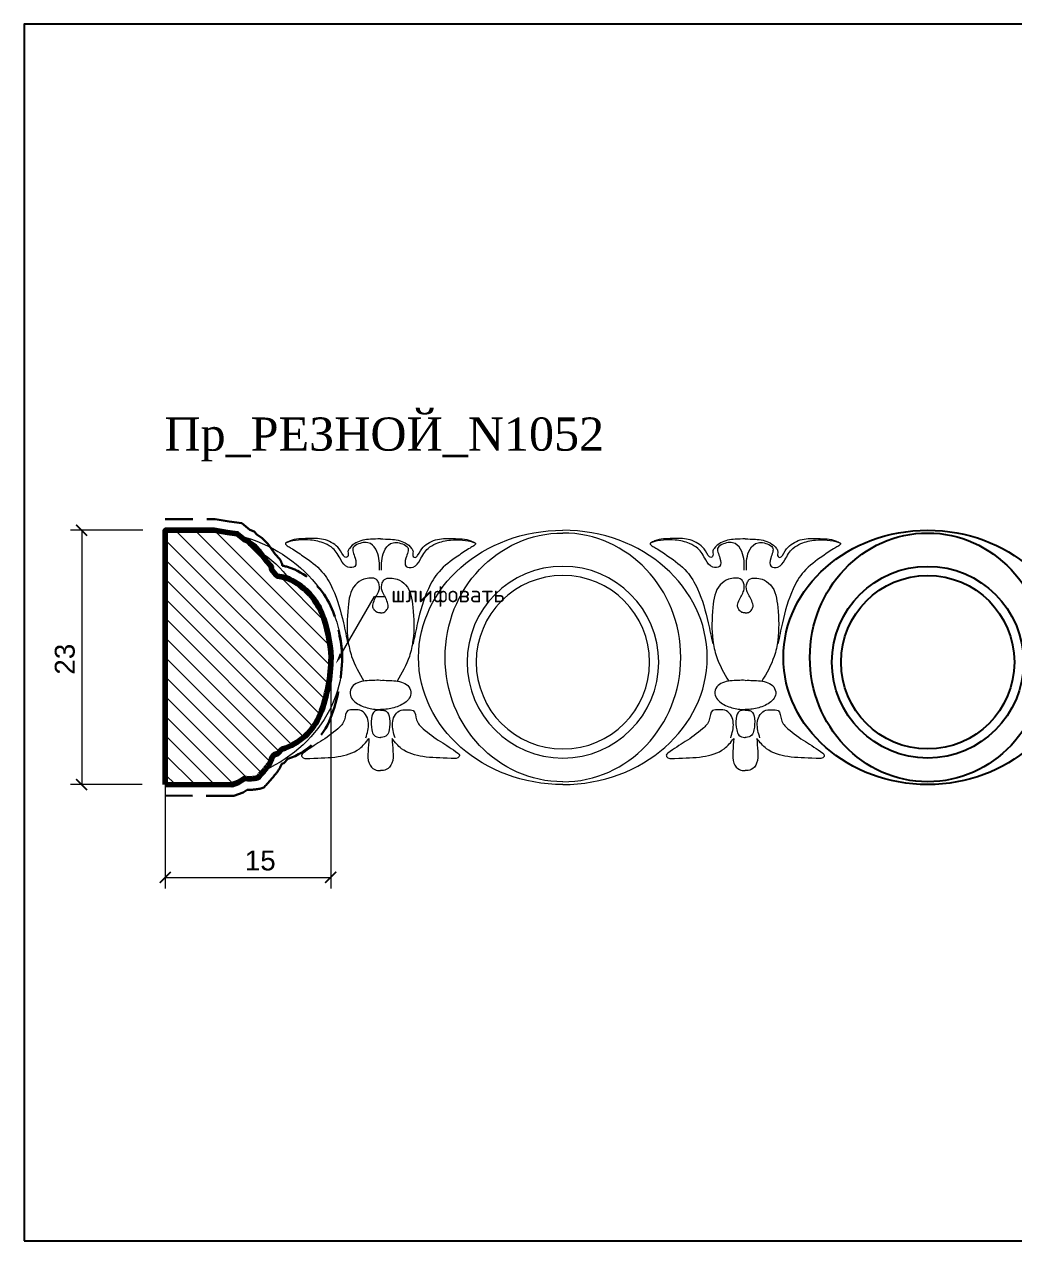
# Model space of a CAD drawing. Header units: millimetres. Extents: x 1316 to 1483, y -1201 to -1091.
# Drawn here: x 1316 to 1405.5, y -1201.2 to -1091.2 of the extents above; entities that cross this region are included whole.
import ezdxf
from ezdxf import colors
from ezdxf.entities.mleader import LeaderData, LeaderLine
from ezdxf.math import Vec2, Vec3

# ---------------------------------------------------------------- set-up
doc = ezdxf.new("R2010")
doc.units = ezdxf.units.MM
doc.linetypes.add('HIDDEN', pattern=[0.375, 0.25, -0.125])
for name, color, linetype, lineweight in [('0.15', 7, 'Continuous', 15), ('линия 50', 1, 'Continuous', 140), ('служебный слой РАЗМЕРЫ', 7, 'Continuous', 9)]:
    doc.layers.add(name, color=color, linetype=linetype, lineweight=lineweight)
doc.layers.add('Outside panel', color=7, linetype='Continuous', lineweight=18, true_color=0x7f5e57)
doc.layers.add('размеры в модели', color=7, linetype='Continuous')
doc.styles.add('ELECT', font='times.ttf')
doc.styles.get("Standard").update_dxf_attribs({"font": 'arial.ttf'})
doc.styles.add('ЕСКД профили текст', font='isocpeur.ttf')
doc.dimstyles.new('M_1', dxfattribs={"dimtxt": 1.8, "dimasz": 1, "dimexe": 1, "dimexo": 1, "dimgap": 0.6, "dimtad": 1, "dimdec": 0, "dimdsep": 46, "dimtxsty": 'Standard', "dimblk": 'ARCHTICK', "dimcen": -5, "dimclrd": 7, "dimclre": 7, "dimclrt": 7, "dimadec": 0, "dimazin": 0, "dimtfac": 1, "dimtdec": 0, "dimtmove": 0, "dimatfit": 3, "dimfxl": 1, "dimtolj": 1, "dimtzin": 0, "dimlwd": 5, "dimlwe": 5, "dimarcsym": 0})

# ---------------------------------------------------------------- blocks, each defined once
blk = doc.blocks.new('_ArchTick')
at = {"color": 0, "linetype": 'ByBlock', "const_width": 0.15}
blk.add_lwpolyline([(-0.5, -0.5), (0.5, 0.5)], dxfattribs=at)
blk = doc.blocks.new('*D3')
at = {"layer": 'Defpoints', "color": 0, "ltscale": 1000, "transparency": 16777216}
for p in [(1327.659696152387, -1136.965876103397), (1321.139385520492, -1159.965876103354), (1327.605872186552, -1159.965876103354)]:
    blk.add_point(p, dxfattribs=at)
at = {"layer": 'размеры в модели', "color": 7, "lineweight": 5, "ltscale": 1000, "transparency": 16777216}
for p, q in [((1326.659696152387, -1136.965876103397), (1320.139385520492, -1136.965876103397)), ((1321.139385520492, -1136.965876103397), (1321.139385520492, -1159.965876103354)), ((1326.605872186552, -1159.965876103354), (1320.139385520492, -1159.965876103354))]:
    blk.add_line(p, q, dxfattribs=at)
for p, rotation in [((1321.139385520492, -1136.965876103397), 90), ((1321.139385520492, -1159.965876103354), 270)]:
    blk.add_blockref('_ArchTick', p, dxfattribs=dict(at, rotation=rotation))
at = {"layer": 'размеры в модели', "color": 7, "ltscale": 1000, "transparency": 16777216, "insert": (1319.619740227176, -1148.628045452704), "char_height": 1.8, "attachment_point": 5, "rotation": 90}
blk.add_mtext('\\A1;23', dxfattribs=at)
blk = doc.blocks.new('*D2')
at = {"layer": 'Defpoints', "color": 0, "ltscale": 1000, "transparency": 16777216}
for p in [(1343.669931426946, -1148.976890493843), (1328.697555698524, -1153.896992826285), (1343.669931426946, -1168.359212595318)]:
    blk.add_point(p, dxfattribs=at)
at = {"layer": 'размеры в модели', "color": 7, "lineweight": 5, "ltscale": 1000, "transparency": 16777216}
for p, q in [((1343.669931426946, -1149.976890493843), (1343.669931426946, -1169.359212595318)), ((1328.697555698524, -1154.896992826285), (1328.697555698524, -1169.359212595318)), ((1328.697555698524, -1168.359212595318), (1343.669931426946, -1168.359212595318))]:
    blk.add_line(p, q, dxfattribs=at)
at = {"layer": 'размеры в модели', "color": 7, "lineweight": 5, "ltscale": 1000, "transparency": 16777216, "rotation": 180}
blk.add_blockref('_ArchTick', (1328.697555698524, -1168.359212595318), dxfattribs=at)
at = {"layer": 'размеры в модели', "color": 7, "lineweight": 5, "ltscale": 1000, "transparency": 16777216}
blk.add_blockref('_ArchTick', (1343.669931426946, -1168.359212595318), dxfattribs=at)
at = {"layer": 'размеры в модели', "color": 7, "ltscale": 1000, "transparency": 16777216, "insert": (1337.294997104513, -1166.840181217419), "char_height": 1.8, "attachment_point": 5}
blk.add_mtext('\\A1;15', dxfattribs=at)

msp = doc.modelspace()

# ---------------------------------------------------------------- hatches: boundary and pattern name
at = {"layer": 'Outside panel', "ltscale": 1000}
h = msp.add_hatch(dxfattribs=at)
h.set_pattern_fill('ANSI31', color=256, scale=10, angle=89.99999999999999)
h.set_pattern_definition([(135, (-308674.0870732441, 92842.06392245629), (-0.8838834764831847, -0.8838834764831842), [])])
edge = h.paths.add_edge_path()
edge.add_line((1328.697555698524, -1159.965876103281), (1328.697555698524, -1136.965876103412))
edge.add_line((1328.697555698524, -1136.965876103412), (1333.125950116093, -1136.965876103412))
edge.add_line((1333.125950116093, -1136.965876103412), (1334.33994997678, -1137.164161113575))
edge.add_line((1334.33994997678, -1137.164161113575), (1335.209769819758, -1137.275928027466))
edge.add_line((1335.209769819758, -1137.275928027466), (1335.835130726813, -1137.804714509159))
edge.add_line((1335.835130726813, -1137.804714509159), (1336.157510976434, -1137.927441365846))
edge.add_line((1336.157510976434, -1137.927441365846), (1336.339715546008, -1138.12154917316))
edge.add_line((1336.339715546008, -1138.12154917316), (1336.826045552163, -1138.456027144934))
edge.add_line((1336.826045552163, -1138.456027144934), (1337.201346741243, -1138.844637251943))
edge.add_line((1337.201346741243, -1138.844637251943), (1337.864012439106, -1139.763338729059))
edge.add_line((1337.864012439106, -1139.763338729059), (1338.255016606661, -1140.178515186784))
edge.add_arc((1337.755397274577, -1140.438477070933), 0.5632048101731251, -6.413141384054825, 27.488857705713087, ccw=False)
edge.add_arc((1340.838069813395, -1138.827842343369), 3.027579065642668, 213.5569836365522, 229.4380772484664)
edge.add_arc((1338.52787274135, -1144.703444719522), 3.591806601872316, 62.528300896746714, 84.54494373533959, ccw=False)
edge.add_arc((1337.431158584612, -1146.705781977584), 5.874490862996108, 22.56757705669628, 62.04698548592319, ccw=False)
edge.add_arc((1331.239266419969, -1148.982471246407), 12.46899523979129, 2.3744652213795234, 21.308785945267402, ccw=False)
edge.add_arc((1328.788937147659, -1148.29579401814), 14.90958869355164, 339.1972977897413, 359.34638055927786, ccw=False)
edge.add_arc((1337.652033617265, -1151.539773550121), 5.473397483258768, 287.018808045268, 337.99090241553176, ccw=False)
edge.add_line((1339.254018286254, -1156.773484005393), (1338.873085845273, -1157.160591515847))
edge.add_line((1338.873085845273, -1157.160591515847), (1338.530029905854, -1157.289681342158))
edge.add_line((1338.530029905854, -1157.289681342158), (1338.339665058022, -1157.545940606698))
edge.add_arc((1336.818582469201, -1157.274296994223), 1.545148049286, 317.87690699803, 349.8745354263554, ccw=False)
edge.add_arc((1324.814160419814, -1147.909916941924), 16.76634697061284, 316.96148519143964, 321.65940409647925, ccw=False)
edge.add_arc((1336.334300703787, -1156.325977399702), 3.11459793697488, 261.48931556908593, 283.63647915197646, ccw=False)
edge.add_line((1335.873359398927, -1159.40627826528), (1335.305251284513, -1159.773684503965))
edge.add_line((1335.305251284513, -1159.773684503965), (1334.731896323279, -1159.974153403327))
edge.add_line((1334.731896323279, -1159.974153403327), (1328.697555698524, -1159.965876103281))

# ---------------------------------------------------------------- linework, layer by layer
at = {"color": 6, "ltscale": 1000}
msp.add_lwpolyline([(1315.950425453135, -1201.212620393537), (1480.950425453135, -1201.212620393537), (1480.950425453135, -1091.212620393537), (1315.950425453135, -1091.212620393537)], close=True, dxfattribs=at)
at = {"color": 7, "ltscale": 1000}
for radius in [8.66802357763941, 7.84450383038647]:
    msp.add_circle((1397.676624450145, -1148.897151713511), radius, dxfattribs=at)
msp.add_ellipse((1397.676624450087, -1148.465876103353), major_axis=(-13.05573811946572, 0), ratio=0.8808387465166628, start_param=-1.570796326794897, end_param=4.71238898038469, dxfattribs=at)
msp.add_ellipse((1397.676624450087, -1148.465876103353), major_axis=(0, 11.25024942101275), ratio=0.947480409645502, dxfattribs=at)
at = {"layer": '0.15', "color": 7, "ltscale": 1000}
for radius, start, end in [(8.66802357763941, 90, 270), (8.66802357763941, 270, 90), (7.84450383038647, 90, 270), (7.84450383038647, 270, 90)]:
    msp.add_arc((1364.673634271789, -1148.897151713511), radius, start, end, dxfattribs=at)
at = {"layer": '0.15', "color": 7, "ltscale": 1000, "extrusion": (0, 0, -1)}
for centre, major_axis, ratio, start_param, end_param in [((1331.67064409349, -1148.465876103353), (13.05573811946572, 0), 0.8808387465166628, -1.570796326794897, 1.094171998639447), ((1364.673634271789, -1148.465876103353), (13.05573811946572, 0), 0.8808387465166628, 1.570796326794897, 4.71238898038469), ((1364.673634271789, -1148.465876103353), (0, 11.25024942101275), 0.947480409645502, 3.141592653589793, 6.283185307179586), ((1331.67064409349, -1148.465876103353), (0, 11.25024942101275), 0.947480409645502, 0.5460792619401629, 0.8937660821227443)]:
    msp.add_ellipse(centre, major_axis=major_axis, ratio=ratio, start_param=start_param, end_param=end_param, dxfattribs=at)
at = {"layer": '0.15', "color": 7, "ltscale": 1000}
for major_axis, ratio, start_param, end_param in [((-13.05573811946572, 0), 0.8808387465166628, 1.570796326794897, 4.71238898038469), ((0, 11.25024942101275), 0.947480409645502, 3.141592653589793, 6.283185307179586)]:
    msp.add_ellipse((1364.673634271789, -1148.465876103353), major_axis=major_axis, ratio=ratio, start_param=start_param, end_param=end_param, dxfattribs=at)
for points in [[(1339.567491279169, -1138.128049707073), (1339.566131728421, -1138.209601383223), (1339.724856651341, -1138.367253296488), (1340.070817235344, -1138.57466866609), (1341.171512403711, -1139.29999976882), (1342.877461454318, -1140.711923369996), (1343.840546916657, -1142.25436206075), (1344.818911122227, -1145.340070824521), (1345.219410871341, -1147.247176687615)], [(1348.074316425667, -1140.580310157824), (1347.851428673672, -1138.887425460594), (1347.257061697263, -1138.174631866368), (1346.187200994649, -1138.196906643952), (1345.704277713037, -1138.523603737649), (1345.875158214196, -1139.488844988959), (1345.845439630048, -1140.231338286572), (1345.22878398695, -1140.305587723185), (1344.591204659035, -1139.639601717678), (1343.865543460659, -1138.607864662339), (1343.138063252158, -1138.173218569926), (1341.827346642105, -1137.849508861229), (1339.718148327618, -1138.075352819174), (1339.567491279169, -1138.128049707073)], [(1348.269961939612, -1140.580310157824), (1348.492849691724, -1138.887425460594), (1349.087216668133, -1138.174631866368), (1350.15707737063, -1138.196906643952), (1350.640000652242, -1138.523603737649), (1350.469120151083, -1139.488844988959), (1350.498838735231, -1140.231338286572), (1351.115494378329, -1140.305587723185), (1351.753073706361, -1139.639601717678), (1352.478734904736, -1138.607864662339), (1353.206215113121, -1138.173218569926), (1354.51693172329, -1137.849508861229), (1356.626130037777, -1138.075352819174), (1356.77678708611, -1138.128049707073)], [(1356.77678708611, -1138.128049707073), (1356.778146636858, -1138.209601383223), (1356.619421713938, -1138.367253296488), (1356.273461129935, -1138.57466866609), (1355.172765961568, -1139.29999976882), (1353.466816910961, -1140.711923369996), (1352.503731448738, -1142.25436206075), (1351.525367243168, -1145.340070824521), (1351.124867494054, -1147.247176687615)], [(1372.570481457467, -1138.128049707073), (1372.569121906719, -1138.209601383223), (1372.727846829639, -1138.367253296488), (1373.073807413642, -1138.57466866609), (1374.174502582009, -1139.29999976882), (1375.880451632616, -1140.711923369996), (1376.843537094839, -1142.25436206075), (1377.821901300409, -1145.340070824521), (1378.222401049523, -1147.247176687615)], [(1381.077306603966, -1140.580310157824), (1380.854418851854, -1138.887425460594), (1380.260051875444, -1138.174631866368), (1379.190191172947, -1138.196906643952), (1378.707267891336, -1138.523603737649), (1378.878148392494, -1139.488844988959), (1378.848429808346, -1140.231338286572), (1378.231774165248, -1140.305587723185), (1377.594194837216, -1139.639601717678), (1376.868533638841, -1138.607864662339), (1376.141053430456, -1138.173218569926), (1374.830336820287, -1137.849508861229), (1372.7211385058, -1138.075352819174), (1372.570481457467, -1138.128049707073)], [(1381.27295211791, -1140.580310157824), (1381.495839869905, -1138.887425460594), (1382.090206846315, -1138.174631866368), (1383.160067548928, -1138.196906643952), (1383.64299083054, -1138.523603737649), (1383.472110329381, -1139.488844988959), (1383.50182891353, -1140.231338286572), (1384.118484556628, -1140.305587723185), (1384.756063884543, -1139.639601717678), (1385.481725082918, -1138.607864662339), (1386.209205291419, -1138.173218569926), (1387.519921901472, -1137.849508861229), (1389.629120215959, -1138.075352819174), (1389.779777264408, -1138.128049707073)], [(1389.779777264408, -1138.128049707073), (1389.781136815156, -1138.209601383223), (1389.622411892236, -1138.367253296488), (1389.276451308233, -1138.57466866609), (1388.175756139866, -1139.29999976882), (1386.469807089259, -1140.711923369996), (1385.50672162692, -1142.25436206075), (1384.52835742135, -1145.340070824521), (1384.127857672236, -1147.247176687615)], [(1346.851003627478, -1155.747980147517), (1347.034035529196, -1155.08027125747), (1346.915508262533, -1153.766161155891), (1346.462766355671, -1153.303128909352), (1345.783855072641, -1153.195361227179), (1345.212585899, -1153.281411467677), (1344.911026730504, -1154.121630601821), (1344.313552549062, -1154.919439260299), (1342.740042609581, -1156.079683336578), (1341.1665326701, -1157.131749967582), (1341.025428781006, -1157.305284619277), (1341.047199095319, -1157.413666946031), (1341.774085700697, -1157.598060318564), (1344.335322863375, -1157.435384387678), (1346.266833526966, -1156.719528339225), (1347.123938864283, -1155.808625078909)], [(1349.493274737801, -1155.747980147517), (1349.310242836083, -1155.08027125747), (1349.428770102746, -1153.766161155891), (1349.881512009491, -1153.303128909352), (1350.560423292638, -1153.195361227179), (1351.131692466046, -1153.281411467677), (1351.433251634659, -1154.121630601821), (1352.030725816101, -1154.919439260299), (1353.604235755698, -1156.079683336578), (1355.177745695062, -1157.131749967582), (1355.31884958404, -1157.305284619277), (1355.297079269727, -1157.413666946031), (1354.570192664465, -1157.598060318564), (1352.008955501904, -1157.435384387678), (1350.077444838313, -1156.719528339225), (1349.220339500996, -1155.808625078909)], [(1379.853993805777, -1155.747980147517), (1380.037025707494, -1155.08027125747), (1379.918498440831, -1153.766161155891), (1379.465756534086, -1153.303128909352), (1378.786845250939, -1153.195361227179), (1378.215576077531, -1153.281411467677), (1377.914016908919, -1154.121630601821), (1377.316542727476, -1154.919439260299), (1375.743032787879, -1156.079683336578), (1374.169522848515, -1157.131749967582), (1374.028418959537, -1157.305284619277), (1374.05018927385, -1157.413666946031), (1374.777075879112, -1157.598060318564), (1377.338313041673, -1157.435384387678), (1379.269823705265, -1156.719528339225), (1380.126929042581, -1155.808625078909)], [(1382.496264916099, -1155.747980147517), (1382.313233014382, -1155.08027125747), (1382.431760281044, -1153.766161155891), (1382.884502187906, -1153.303128909352), (1383.563413470936, -1153.195361227179), (1384.134682644577, -1153.281411467677), (1384.436241813073, -1154.121630601821), (1385.033715994516, -1154.919439260299), (1386.607225933996, -1156.079683336578), (1388.180735873477, -1157.131749967582), (1388.321839762571, -1157.305284619277), (1388.300069448258, -1157.413666946031), (1387.57318284288, -1157.598060318564), (1385.011945680202, -1157.435384387678), (1383.080435016611, -1156.719528339225), (1382.223329679295, -1155.808625078909)]]:
    msp.add_spline(points, degree=3, dxfattribs=at)
for points, knots in [([(1348.17213918264, -1137.753673727249), (1347.870482555776, -1137.75700572503), (1347.112582449638, -1137.768575400729), (1346.064214634429, -1137.926884906748), (1345.42977124867, -1138.471174762384), (1345.162211099243, -1138.922314855885), (1345.332675352878, -1139.294821097548), (1344.998403012123, -1139.486226206911), (1344.661995525657, -1139.037476981208), (1344.29163063988, -1138.302701938726), (1343.023659628303, -1137.671523457193), (1341.542664774646, -1137.730885355708), (1340.325057215243, -1137.726441028066), (1339.709761970629, -1138.060317798783), (1339.567362867248, -1138.128110843045), (1339.567298661055, -1138.128141410216)], [0.0627510524423619, 0.0627510524423619, 0.0627510524423619, 0.0627510524423619, 0.8365779352989182, 2.00470188218025, 2.648488927413866, 2.914223128192218, 3.29013205172226, 3.446342994838012, 3.699795756857689, 4.46857120511043, 5.709674930477415, 6.925606402318497, 8.291974149622384, 8.693966323981702, 8.694147659626745, 8.694147659626745, 8.694147659626745, 8.694147659626745]), ([(1348.17213918264, -1137.753673727249), (1348.473795809503, -1137.75700572503), (1349.231695915758, -1137.768575400729), (1350.28006373085, -1137.926884906748), (1350.914507116609, -1138.471174762384), (1351.182067266036, -1138.922314855885), (1351.011603012517, -1139.294821097548), (1351.345875353272, -1139.486226206911), (1351.682282839622, -1139.037476981208), (1352.052647725515, -1138.302701938726), (1353.320618736976, -1137.671523457193), (1354.801613590633, -1137.730885355708), (1356.019221150036, -1137.726441028066), (1356.63451639465, -1138.060317798783), (1356.776915498031, -1138.128110843045), (1356.776979704224, -1138.128141410216)], [0.0627510524423619, 0.0627510524423619, 0.0627510524423619, 0.0627510524423619, 0.8365779352989182, 2.00470188218025, 2.648488927413866, 2.914223128192218, 3.29013205172226, 3.446342994838012, 3.699795756857689, 4.46857120511043, 5.709674930477415, 6.925606402318497, 8.291974149622384, 8.693966323981702, 8.694147659626745, 8.694147659626745, 8.694147659626745, 8.694147659626745]), ([(1381.175129360938, -1137.753673727249), (1380.873472734074, -1137.75700572503), (1380.115572627819, -1137.768575400729), (1379.067204812727, -1137.926884906748), (1378.432761426968, -1138.471174762384), (1378.165201277541, -1138.922314855885), (1378.33566553106, -1139.294821097548), (1378.001393190305, -1139.486226206911), (1377.664985703956, -1139.037476981208), (1377.294620818062, -1138.302701938726), (1376.026649806601, -1137.671523457193), (1374.545654952944, -1137.730885355708), (1373.328047393541, -1137.726441028066), (1372.712752148927, -1138.060317798783), (1372.570353045547, -1138.128110843045), (1372.570288839353, -1138.128141410216)], [0.0627510524423619, 0.0627510524423619, 0.0627510524423619, 0.0627510524423619, 0.8365779352989182, 2.00470188218025, 2.648488927413866, 2.914223128192218, 3.29013205172226, 3.446342994838012, 3.699795756857689, 4.46857120511043, 5.709674930477415, 6.925606402318497, 8.291974149622384, 8.693966323981702, 8.694147659626745, 8.694147659626745, 8.694147659626745, 8.694147659626745]), ([(1381.175129360938, -1137.753673727249), (1381.476785987801, -1137.75700572503), (1382.23468609394, -1137.768575400729), (1383.283053909148, -1137.926884906748), (1383.917497294908, -1138.471174762384), (1384.185057444334, -1138.922314855885), (1384.014593190699, -1139.294821097548), (1384.348865531454, -1139.486226206911), (1384.68527301792, -1139.037476981208), (1385.055637903697, -1138.302701938726), (1386.323608915274, -1137.671523457193), (1387.804603768931, -1137.730885355708), (1389.022211328334, -1137.726441028066), (1389.637506572948, -1138.060317798783), (1389.779905676329, -1138.128110843045), (1389.779969882522, -1138.128141410216)], [0.0627510524423619, 0.0627510524423619, 0.0627510524423619, 0.0627510524423619, 0.8365779352989182, 2.00470188218025, 2.648488927413866, 2.914223128192218, 3.29013205172226, 3.446342994838012, 3.699795756857689, 4.46857120511043, 5.709674930477415, 6.925606402318497, 8.291974149622384, 8.693966323981702, 8.694147659626745, 8.694147659626745, 8.694147659626745, 8.694147659626745]), ([(1348.17213918264, -1144.430657416935), (1348.064346532756, -1144.431716059193), (1347.828181135421, -1144.427483339419), (1347.586087859188, -1144.169294224444), (1347.410587492584, -1143.798123336313), (1347.591925911907, -1143.346995070959), (1347.795931240729, -1142.887494493949), (1348.113107057008, -1142.388025860655), (1348.086817596875, -1141.82768761821), (1347.808162986603, -1141.324100934933), (1347.234057920705, -1141.26189169093), (1346.561929422034, -1141.386680004976), (1345.46330762254, -1142.095298546632), (1345.162945456523, -1144.278472523849), (1345.093488140217, -1146.42485491437), (1345.57731593186, -1148.731161107517), (1346.246778236422, -1149.890479223312), (1346.67280805502, -1150.614366163096)], [0.02370941281285924, 0.02370941281285924, 0.02370941281285924, 0.02370941281285924, 0.2880088832522136, 0.6088204290431689, 0.8579507231831165, 1.299451019592438, 1.747136365223791, 2.174588036227853, 2.771434660026128, 3.084552570383156, 3.550760326397072, 4.086261890250865, 4.856113756833754, 6.680986785523785, 9.209665728775713, 10.47617888618266, 12.60253965703515, 12.60253965703515, 12.60253965703515, 12.60253965703515]), ([(1348.17213918264, -1144.430657416935), (1348.279931832407, -1144.431716059193), (1348.516097229742, -1144.427483339419), (1348.758190506091, -1144.169294224444), (1348.933690872695, -1143.798123336313), (1348.752352453255, -1143.346995070959), (1348.548347124433, -1142.887494493949), (1348.231171308271, -1142.388025860655), (1348.257460768287, -1141.82768761821), (1348.53611537856, -1141.324100934933), (1349.110220444574, -1141.26189169093), (1349.782348943128, -1141.386680004976), (1350.880970742739, -1142.095298546632), (1351.181332908756, -1144.278472523849), (1351.250790224945, -1146.42485491437), (1350.766962433419, -1148.731161107517), (1350.097500128741, -1149.890479223312), (1349.671470310142, -1150.614366163096)], [0.02370941281285924, 0.02370941281285924, 0.02370941281285924, 0.02370941281285924, 0.2880088832522136, 0.6088204290431689, 0.8579507231831165, 1.299451019592438, 1.747136365223791, 2.174588036227853, 2.771434660026128, 3.084552570383156, 3.550760326397072, 4.086261890250865, 4.856113756833754, 6.680986785523785, 9.209665728775713, 10.47617888618266, 12.60253965703515, 12.60253965703515, 12.60253965703515, 12.60253965703515]), ([(1381.175129360938, -1144.430657416935), (1381.06733671117, -1144.431716059193), (1380.831171313836, -1144.427483339419), (1380.589078037487, -1144.169294224444), (1380.413577670883, -1143.798123336313), (1380.594916090322, -1143.346995070959), (1380.798921419144, -1142.887494493949), (1381.116097235306, -1142.388025860655), (1381.08980777529, -1141.82768761821), (1380.811153165017, -1141.324100934933), (1380.237048099003, -1141.26189169093), (1379.564919600449, -1141.386680004976), (1378.466297800838, -1142.095298546632), (1378.165935634821, -1144.278472523849), (1378.096478318632, -1146.42485491437), (1378.580306110158, -1148.731161107517), (1379.249768414837, -1149.890479223312), (1379.675798233435, -1150.614366163096)], [0.02370941281285924, 0.02370941281285924, 0.02370941281285924, 0.02370941281285924, 0.2880088832522136, 0.6088204290431689, 0.8579507231831165, 1.299451019592438, 1.747136365223791, 2.174588036227853, 2.771434660026128, 3.084552570383156, 3.550760326397072, 4.086261890250865, 4.856113756833754, 6.680986785523785, 9.209665728775713, 10.47617888618266, 12.60253965703515, 12.60253965703515, 12.60253965703515, 12.60253965703515]), ([(1381.175129360938, -1144.430657416935), (1381.282922010821, -1144.431716059193), (1381.519087408156, -1144.427483339419), (1381.761180684389, -1144.169294224444), (1381.936681050993, -1143.798123336313), (1381.75534263167, -1143.346995070959), (1381.551337302848, -1142.887494493949), (1381.234161486569, -1142.388025860655), (1381.260450946702, -1141.82768761821), (1381.539105556974, -1141.324100934933), (1382.113210622872, -1141.26189169093), (1382.785339121543, -1141.386680004976), (1383.883960921037, -1142.095298546632), (1384.184323087055, -1144.278472523849), (1384.25378040336, -1146.42485491437), (1383.769952611718, -1148.731161107517), (1383.100490307155, -1149.890479223312), (1382.674460488557, -1150.614366163096)], [0.02370941281285924, 0.02370941281285924, 0.02370941281285924, 0.02370941281285924, 0.2880088832522136, 0.6088204290431689, 0.8579507231831165, 1.299451019592438, 1.747136365223791, 2.174588036227853, 2.771434660026128, 3.084552570383156, 3.550760326397072, 4.086261890250865, 4.856113756833754, 6.680986785523785, 9.209665728775713, 10.47617888618266, 12.60253965703515, 12.60253965703515, 12.60253965703515, 12.60253965703515]), ([(1348.17213918264, -1150.539871720222), (1347.724288344802, -1150.535077263867), (1346.846808460727, -1150.527745019677), (1345.621958452462, -1150.841980208152), (1345.341807369678, -1151.733972810416), (1345.722772291465, -1152.498053247549), (1346.653028919314, -1152.969041468376), (1347.5520840012, -1153.168235153458), (1348.058132262388, -1153.175937602213), (1348.17213918264, -1153.174312816005)], [0.01823128793597887, 0.01823128793597887, 0.01823128793597887, 0.01823128793597887, 1.186635575308009, 2.305187115488077, 2.846387728115468, 3.316023031744735, 4.359754282706549, 5.363732181509262, 5.654804540572636, 5.654804540572636, 5.654804540572636, 5.654804540572636]), ([(1348.17213918264, -1150.539871720222), (1348.619990020477, -1150.535077263867), (1349.497469904436, -1150.527745019677), (1350.722319912817, -1150.841980208152), (1351.002470995485, -1151.733972810416), (1350.621506073698, -1152.498053247549), (1349.691249445848, -1152.969041468376), (1348.792194363847, -1153.168235153458), (1348.286146102892, -1153.175937602213), (1348.172139182523, -1153.174312816005)], [0.01823128793597887, 0.01823128793597887, 0.01823128793597887, 0.01823128793597887, 1.186635575308009, 2.305187115488077, 2.846387728115468, 3.316023031744735, 4.359754282706549, 5.363732181509262, 5.654804540572636, 5.654804540572636, 5.654804540572636, 5.654804540572636]), ([(1381.175129360938, -1150.539871720222), (1380.7272785231, -1150.535077263867), (1379.849798639141, -1150.527745019677), (1378.624948630761, -1150.841980208152), (1378.344797548092, -1151.733972810416), (1378.72576246988, -1152.498053247549), (1379.656019097729, -1152.969041468376), (1380.555074179731, -1153.168235153458), (1381.061122440686, -1153.175937602213), (1381.175129361054, -1153.174312816005)], [0.01823128793597887, 0.01823128793597887, 0.01823128793597887, 0.01823128793597887, 1.186635575308009, 2.305187115488077, 2.846387728115468, 3.316023031744735, 4.359754282706549, 5.363732181509262, 5.654804540572636, 5.654804540572636, 5.654804540572636, 5.654804540572636]), ([(1381.175129360938, -1150.539871720222), (1381.622980198776, -1150.535077263867), (1382.500460082851, -1150.527745019677), (1383.725310091115, -1150.841980208152), (1384.0054611739, -1151.733972810416), (1383.624496252112, -1152.498053247549), (1382.694239624263, -1152.969041468376), (1381.795184542378, -1153.168235153458), (1381.28913628119, -1153.175937602213), (1381.175129360938, -1153.174312816005)], [0.01823128793597887, 0.01823128793597887, 0.01823128793597887, 0.01823128793597887, 1.186635575308009, 2.305187115488077, 2.846387728115468, 3.316023031744735, 4.359754282706549, 5.363732181509262, 5.654804540572636, 5.654804540572636, 5.654804540572636, 5.654804540572636]), ([(1348.183024339796, -1153.24043516265), (1347.95441211732, -1153.241774900966), (1347.512550899944, -1153.25068421313), (1347.278708336362, -1154.1328050271), (1347.340851626079, -1154.828925181097), (1347.517803891282, -1155.582799330707), (1347.944700371194, -1155.700334936442), (1348.151076611783, -1155.703846329157), (1348.172139182523, -1155.703852985989)], [0, 0, 0, 0, 0.4174923082226142, 1.035101303553509, 1.910631635916607, 2.362127132288702, 2.831522544445905, 2.885255357935706, 2.885255357935706, 2.885255357935706, 2.885255357935706]), ([(1348.161254025483, -1153.24043516265), (1348.389866247726, -1153.241774900966), (1348.831727465218, -1153.25068421313), (1349.065570028801, -1154.1328050271), (1349.003426738967, -1154.828925181097), (1348.826474473997, -1155.582799330707), (1348.399577993969, -1155.700334936442), (1348.19320175338, -1155.703846329157), (1348.17213918264, -1155.703852985989)], [0, 0, 0, 0, 0.4174923082226142, 1.035101303553509, 1.910631635916607, 2.362127132288702, 2.831522544445905, 2.885255357935706, 2.885255357935706, 2.885255357935706, 2.885255357935706]), ([(1381.186014518094, -1153.24043516265), (1380.957402295851, -1153.241774900966), (1380.515541078359, -1153.25068421313), (1380.281698514777, -1154.1328050271), (1380.34384180461, -1154.828925181097), (1380.52079406958, -1155.582799330707), (1380.947690549609, -1155.700334936442), (1381.154066790197, -1155.703846329157), (1381.175129360938, -1155.703852985989)], [0, 0, 0, 0, 0.4174923082226142, 1.035101303553509, 1.910631635916607, 2.362127132288702, 2.831522544445905, 2.885255357935706, 2.885255357935706, 2.885255357935706, 2.885255357935706]), ([(1381.164244203781, -1153.24043516265), (1381.392856426257, -1153.241774900966), (1381.834717643633, -1153.25068421313), (1382.068560207215, -1154.1328050271), (1382.006416917498, -1154.828925181097), (1381.829464652295, -1155.582799330707), (1381.402568172383, -1155.700334936442), (1381.196191931795, -1155.703846329157), (1381.175129361054, -1155.703852985989)], [0, 0, 0, 0, 0.4174923082226142, 1.035101303553509, 1.910631635916607, 2.362127132288702, 2.831522544445905, 2.885255357935706, 2.885255357935706, 2.885255357935706, 2.885255357935706]), ([(1347.123938864166, -1155.808625078909), (1347.098798981122, -1156.189449577829), (1347.049818054027, -1156.931423479637), (1346.992650046315, -1157.954658056642), (1347.543779064272, -1158.676256223847), (1347.987351799569, -1158.690491584483), (1348.17213918264, -1158.692963254496)], [0, 0, 0, 0, 0.978304444294669, 1.90606530765403, 2.549144873394146, 3.002766149592186, 3.002766149592186, 3.002766149592186, 3.002766149592186]), ([(1349.220339500996, -1155.808625078909), (1349.245479383924, -1156.189449577829), (1349.294460311135, -1156.931423479637), (1349.351628318847, -1157.954658056642), (1348.800499300891, -1158.676256223847), (1348.356926565477, -1158.690491584483), (1348.172139182523, -1158.692963254496)], [0, 0, 0, 0, 0.978304444294669, 1.90606530765403, 2.549144873394146, 3.002766149592186, 3.002766149592186, 3.002766149592186, 3.002766149592186]), ([(1380.126929042581, -1155.808625078909), (1380.101789159653, -1156.189449577829), (1380.052808232442, -1156.931423479637), (1379.99564022473, -1157.954658056642), (1380.546769242686, -1158.676256223847), (1380.9903419781, -1158.690491584483), (1381.175129361054, -1158.692963254496)], [0, 0, 0, 0, 0.978304444294669, 1.90606530765403, 2.549144873394146, 3.002766149592186, 3.002766149592186, 3.002766149592186, 3.002766149592186]), ([(1382.223329679411, -1155.808625078909), (1382.248469562455, -1156.189449577829), (1382.29745048955, -1156.931423479637), (1382.354618497262, -1157.954658056642), (1381.803489479305, -1158.676256223847), (1381.359916744008, -1158.690491584483), (1381.175129360938, -1158.692963254496)], [0, 0, 0, 0, 0.978304444294669, 1.90606530765403, 2.549144873394146, 3.002766149592186, 3.002766149592186, 3.002766149592186, 3.002766149592186])]:
    msp.add_open_spline(points, degree=3, knots=knots, dxfattribs=at)
at = {"layer": 'линия 50', "color": 1, "linetype": 'HIDDEN', "lineweight": 30, "ltscale": 10, "true_color": 0xff0909}
msp.add_lwpolyline([(1328.697555698524, -1135.965876103412), (1333.20707859816, -1135.965876103412), (1334.484313215256, -1136.174489372035), (1335.630024161026, -1136.321706727034), (1336.350455306481, -1136.930881759243), (1336.728800186316, -1137.074913777022), (1336.995120737713, -1137.358632776977), (1337.475537159084, -1137.689043625975), (1337.970451254409, -1138.201508348026), (1338.636806388455, -1139.125324757919), (1339.054065409418, -1139.568379171851, -0.09924738501976699), (1339.289094379823, -1140.136181738828, 0.007503108512526791), (1339.329051736928, -1140.18207323665, -0.07640535601437375), (1340.649929085292, -1140.63139796854, -0.1745595595773075), (1343.783544575166, -1144.077889884491, -0.08350172717901724), (1344.697769397531, -1148.450935384422, -0.08872391203024588), (1343.657716684054, -1153.955688672348, -0.2159172104305731), (1339.796923813305, -1157.647499888339), (1339.431387800909, -1158.018961387908), (1339.227552331762, -1158.095663413089, -0.0983626904571686), (1338.730713867652, -1158.954038673142, -0.02404270483756578), (1337.60615018669, -1160.239072731496, -0.09161145133801306), (1336.123839246993, -1160.435189265514), (1335.748026367753, -1160.678234546696), (1334.901011749473, -1160.974386319594), (1328.697555698524, -1160.965877044047)], format="xyb", dxfattribs=at)
at = {"layer": 'линия 50', "color": 7}
msp.add_lwpolyline([(1328.697555698524, -1159.965876103281), (1328.697555698524, -1136.965876103412), (1333.125950116093, -1136.965876103412), (1334.33994997678, -1137.164161113575), (1335.209769819758, -1137.275928027466), (1335.835130726813, -1137.804714509159), (1336.157510976434, -1137.927441365846), (1336.339715546008, -1138.12154917316), (1336.826045552163, -1138.456027144934), (1337.201346741243, -1138.844637251943), (1337.864012439106, -1139.763338729059), (1338.255016606661, -1140.178515186784, -0.1490138687011987), (1338.31507773291, -1140.501385279935, 0.0694054668788955), (1338.869327542325, -1141.127905140082, -0.09636234007714976), (1340.184810565621, -1141.516654530034, -0.1739857811990599), (1342.855825213668, -1144.451312003734, -0.082805040502114), (1343.697555698524, -1148.465876103368, -0.08814417629275215), (1342.726553765777, -1153.590950108122, -0.2261489061742676), (1339.254018286254, -1156.773484005393), (1338.873085845273, -1157.160591515847), (1338.530029905854, -1157.289681342158), (1338.339665058022, -1157.545940606698, -0.1405302823947944), (1337.964627377642, -1158.310667373025, -0.02050140979782227), (1337.068601100367, -1159.352778225093, -0.09693716411278056), (1335.873359398927, -1159.40627826528), (1335.305251284513, -1159.773684503965), (1334.731896323279, -1159.974153403327), (1328.697555698524, -1159.965876103281)], format="xyb", dxfattribs=at)

# ---------------------------------------------------------------- texts
at = {"color": 7, "ltscale": 1000, "style": 'ELECT'}
msp.add_text('Пр_РЕЗНОЙ_N1052', height=3, dxfattribs=at).set_placement((1328.624079003243, -1129.766882221902))

# ---------------------------------------------------------------- dimensions: what is measured, and where the dimension line sits
at = {"layer": 'размеры в модели', "color": 5, "ltscale": 1000}
dim = msp.add_linear_dim(base=(1321.139385520492, -1159.965876103354), p1=(1327.659696152386, -1136.965876103397), p2=(1327.605872186552, -1159.965876103353), angle=90, dimstyle='M_1', dxfattribs=at)
dim.commit()
dim.dimension.update_dxf_attribs({"geometry": '*D3', "text_midpoint": (1321.139385520491, -1148.628045452704), "dimtype": 128})
dim = msp.add_linear_dim(base=(1343.669931426946, -1168.359212595318), p1=(1328.697555698524, -1153.896992826285), p2=(1343.669931426946, -1148.976890493843), dimstyle='M_1', dxfattribs=at)
dim.commit()
dim.dimension.update_dxf_attribs({"geometry": '*D2', "text_midpoint": (1337.294997104513, -1168.359212595318), "dimtype": 128})

# ---------------------------------------------------------------- leaders
at = {"layer": 'служебный слой РАЗМЕРЫ'}
ml = msp.add_multileader_mtext('Standard', dxfattribs=at)
ml.set_content('\\A1;шлифовать', color=256, style='ЕСКД профили текст')
ml.set_leader_properties(color=256, linetype='ByLayer', lineweight=-1)
ml.build(insert=Vec2(0, 0))
ml.multileader.update_dxf_attribs({"dogleg_length": 1, "arrow_head_size": 1})
ctx = ml.context
ctx.base_point, ctx.char_height, ctx.arrow_head_size, ctx.landing_gap_size, ctx.plane_origin = Vec3(1348.636657896404, -1142.962681759516), 1.5, 1, 0.5, Vec3(1362.111999506666, -1116.794049465712)
notes = []
notes.append((ctx, [(1, (1, 1, 0), (1347.636657896404, -1142.962681759516), (1, 0), 1, [(0, [(1344.12485964708, -1149.040524963453)], 0, [])])]))
ctx.mtext.insert, ctx.mtext.flow_direction = Vec3(1349.136657896404, -1141.98768175951), 5
for ctx, leaders in notes:
    for number, flags, end, landing, length, lines in leaders:
        leader = LeaderData()
        leader.index, (leader.has_last_leader_line, leader.has_dogleg_vector, leader.attachment_direction) = number, flags
        leader.last_leader_point, leader.dogleg_vector, leader.dogleg_length = Vec3(end), Vec3(landing), length
        for number, points, colour, breaks in lines:
            line = LeaderLine()
            line.index, line.vertices, line.color, line.breaks = number, Vec3.list(points), colors.encode_raw_color(colour), breaks
            leader.lines.append(line)
        ctx.leaders.append(leader)

doc.saveas('drawing.dxf')
